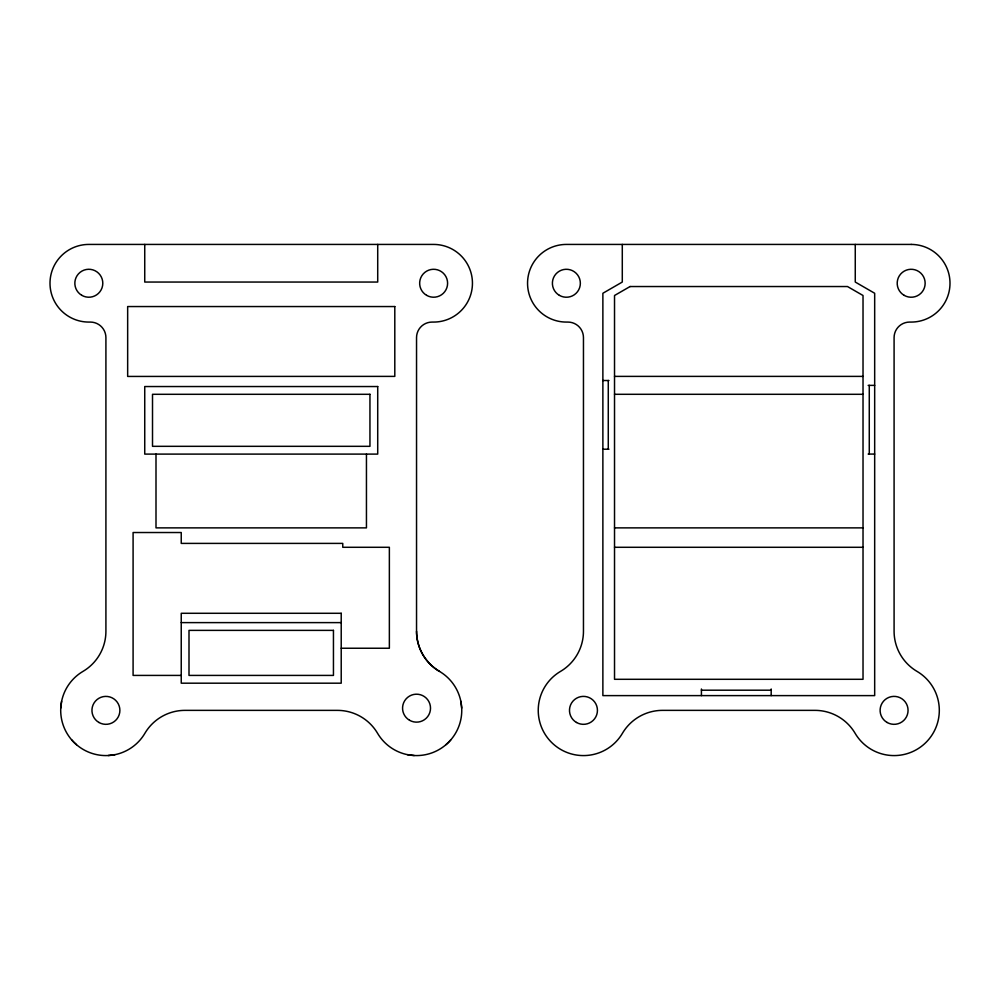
<?xml version="1.0" encoding="UTF-8"?>
<svg xmlns="http://www.w3.org/2000/svg" width="1000" height="1000" viewBox="0 0 1000 1000"><rect width="100%" height="100%" fill="white"/><g stroke="black" fill="none" stroke-linecap="round" stroke-linejoin="round"><path stroke-width="1.5" d="M445.975 744.675L448.512 742.337A45.213 45.213 0 0 0 439.487 671.4A46.6 46.6 0 0 1 416.538 631.25L416.538 337.612A15.537 15.537 0 0 1 432.075 322.075L433.6 322.075A38.825 38.825 0 0 0 472.45 283.275A38.825 38.825 0 0 0 433.65 244.425L88.825 244.425A38.825 38.825 0 0 0 50 283.25A38.825 38.825 0 0 0 88.825 322.075L90.388 322.075A15.537 15.537 0 0 1 105.913 337.612L105.913 631.25A46.6 46.6 0 0 1 82.95 671.413A45.2 45.2 0 0 0 73.963 742.337L76.475 744.675M771.188 695.612L771.188 689M60.75 708.088L61.625 701.25M450.85 739.8L448.512 742.337A45.213 45.213 0 0 1 377.575 733.312A46.562 46.562 0 0 0 337.425 710.375L185.025 710.362A46.562 46.562 0 0 0 144.887 733.312A45.2 45.2 0 0 1 73.963 742.337L71.6 739.8M115.025 754.65L108.188 755.525M614.525 376.388L863.025 376.388M602.875 380.513L608.962 380.513M868.162 385.375L874.675 385.375M614.525 394.3L863.025 394.3M602.875 449.212L608.962 449.212M868.162 454.075L874.675 454.075M614.525 527.875L863.025 527.875M614.525 547.288L863.025 547.288M181.238 622.612L341.213 622.612M341.213 648.238L389.363 648.238L389.363 547.288L342.762 547.288L342.762 543.4L181.238 543.4L181.238 532.525L133.088 532.525L133.088 675.413L181.238 675.413M701.425 690.2L771.188 690.2M414.263 755.525L407.425 754.65M460.825 701.25L461.7 708.088M869.275 385.375L869.275 454.075M855.263 244.425L855.263 282.05L874.675 293.263L874.675 695.612L602.875 695.612L602.875 293.263L622.288 282.05L622.288 244.425M701.425 689L701.425 695.612M608.275 380.513L608.275 449.212M377.713 244.425L377.713 282.05L144.738 282.05L144.738 244.425M366.45 454.1L366.45 527.875L156 527.875L156 454.1M439.487 671.388A46.562 46.562 0 0 1 416.55 631.25M630.062 286.537L614.525 295.5L614.525 679.3L863.025 679.3L863.025 295.5L847.5 286.537L630.062 286.537M911.2 244.425L566.375 244.425A38.825 38.825 0 0 0 527.55 283.25A38.825 38.825 0 0 0 566.375 322.075L567.925 322.075A15.537 15.537 0 0 1 583.462 337.612L583.462 631.25A46.6 46.6 0 0 1 560.513 671.4A45.213 45.213 0 0 0 551.487 742.337A45.213 45.213 0 0 0 622.425 733.312A46.6 46.6 0 0 1 662.575 710.362L814.975 710.362A46.6 46.6 0 0 1 855.125 733.312A45.213 45.213 0 0 0 926.062 742.337A45.213 45.213 0 0 0 917.038 671.4A46.6 46.6 0 0 1 894.087 631.25L894.087 337.612A15.537 15.537 0 0 1 909.625 322.075L911.15 322.075A38.825 38.825 0 0 0 950 283.275A38.825 38.825 0 0 0 911.2 244.425M394.8 306.55L127.662 306.55L127.662 376.438L394.8 376.388L394.8 306.55M377.713 386.538L144.738 386.538L144.738 454.1L377.713 454.1L377.713 386.538M369.95 394.3L152.513 394.3L152.513 446.325L369.95 446.325L369.95 394.3M341.213 613.288L181.238 613.288L181.238 683.188L341.213 683.188L341.213 613.288M333.45 630.375L189 630.375L189 675.413L333.45 675.413L333.45 630.375M98.925 722.463A13.975 13.975 0 0 0 119.887 710.362A13.975 13.975 0 0 0 98.925 698.263A13.975 13.975 0 0 0 98.925 722.463M81.7 295.275A13.975 13.975 0 0 0 102.8 283.412A13.975 13.975 0 0 0 81.975 271.062A13.975 13.975 0 0 0 81.7 295.275M426.637 295.35A13.975 13.975 0 0 0 447.6 283.25A13.975 13.975 0 0 0 426.637 271.15A13.975 13.975 0 0 0 426.637 295.35M409.55 720.275A13.975 13.975 0 0 0 430.513 708.175A13.975 13.975 0 0 0 409.55 696.062A13.975 13.975 0 0 0 409.55 720.275M887.1 722.463A13.975 13.975 0 0 0 908.062 710.362A13.975 13.975 0 0 0 887.1 698.25A13.975 13.975 0 0 0 887.1 722.463M576.475 722.463A13.975 13.975 0 0 0 597.438 710.362A13.975 13.975 0 0 0 576.475 698.25A13.975 13.975 0 0 0 576.475 722.463M904.188 295.363A13.975 13.975 0 0 0 925.15 283.25A13.975 13.975 0 0 0 904.188 271.15A13.975 13.975 0 0 0 904.188 295.363M559.388 295.363A13.975 13.975 0 0 0 580.35 283.25A13.975 13.975 0 0 0 559.388 271.15A13.975 13.975 0 0 0 559.388 295.363"/></g></svg>
